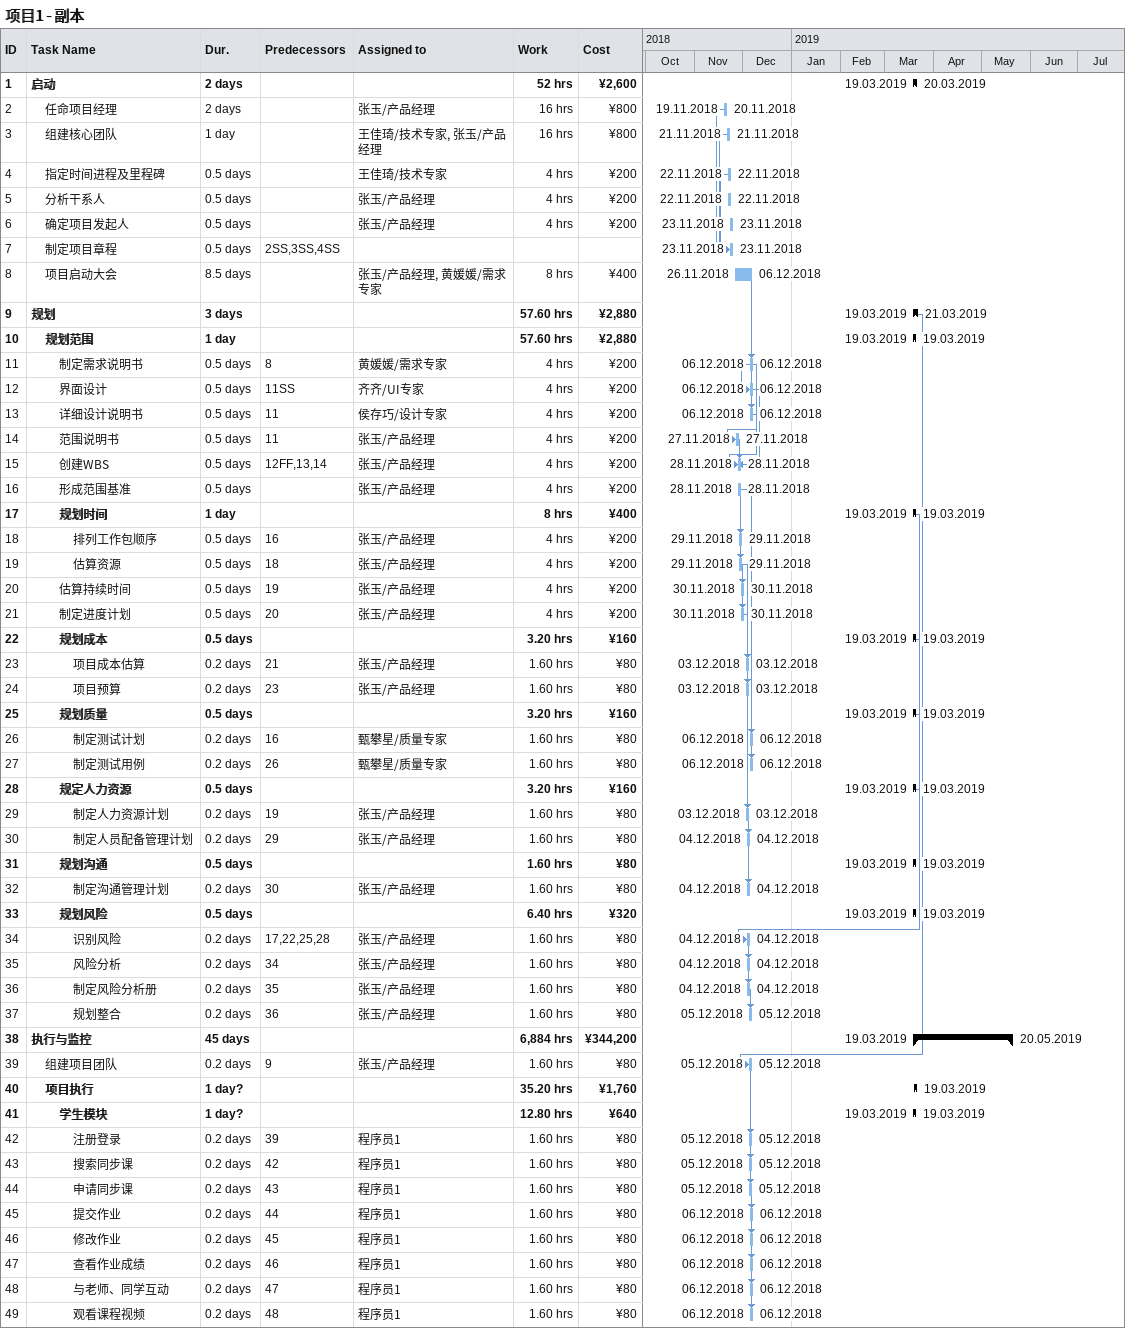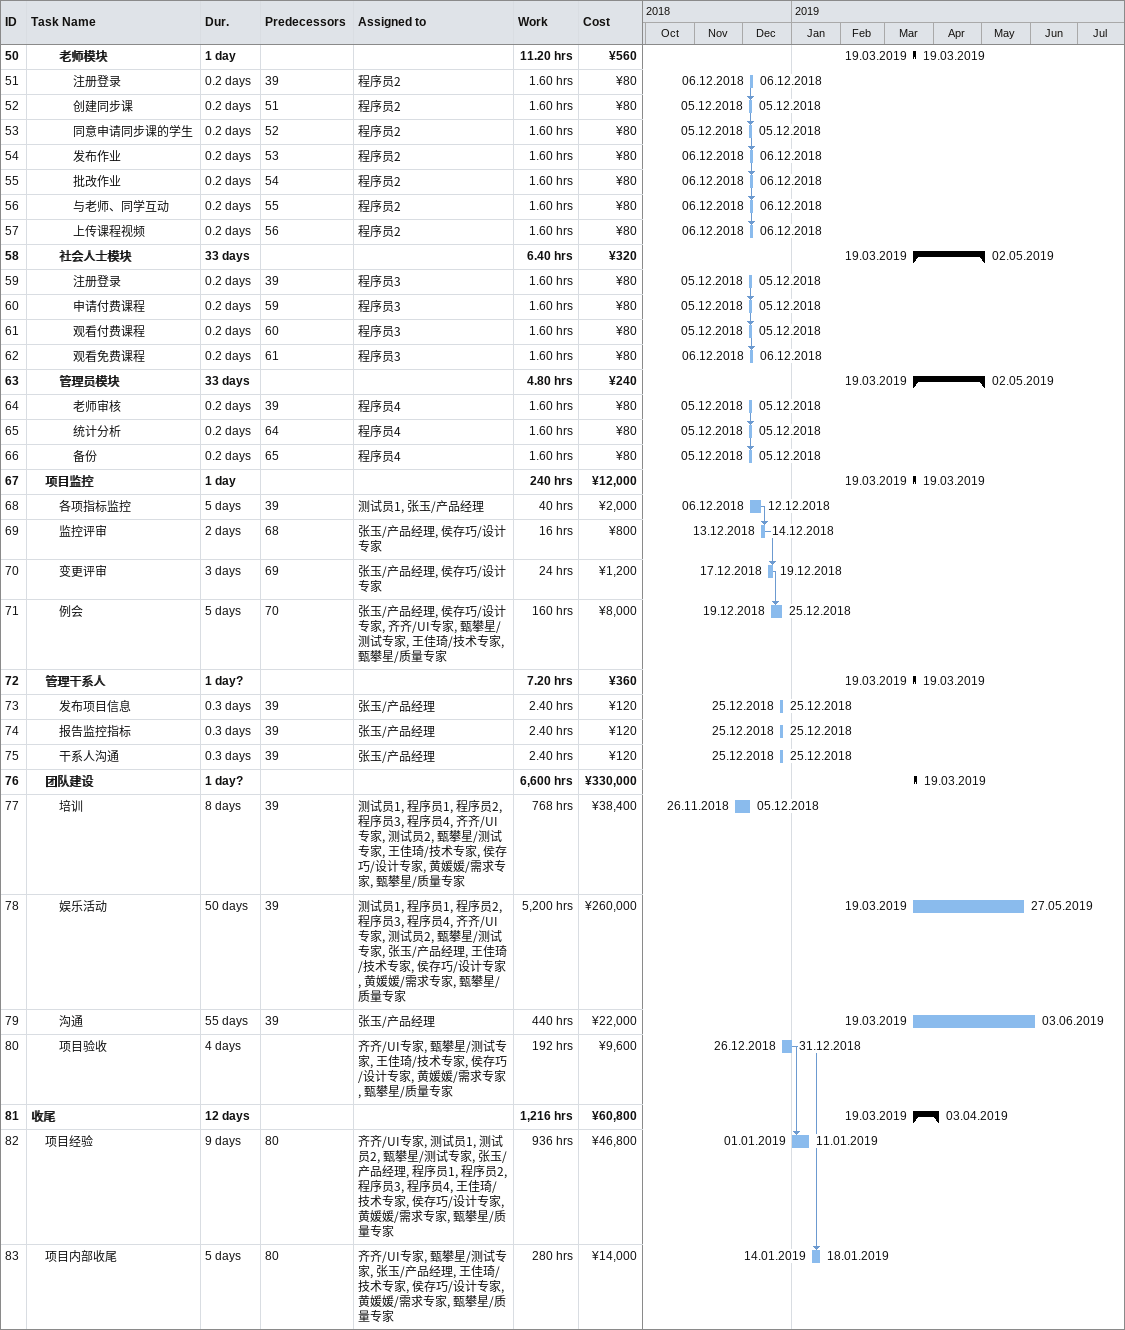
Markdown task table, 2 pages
项目1 - 副本

| ID | Level | Task | Duration | Start | Finish | Predecessors | Resources | Work (h) | Cost (¥) |
|---|---|---|---|---|---|---|---|---|---|
| 1 | 1 | **启动** | 2d | 2019-03-19 | 2019-03-20 |  |  | 52 | 2600 |
| 2 | 2 | 任命项目经理 | 2d | 2018-11-19 | 2018-11-20 |  | 张玉/产品经理 | 16 | 800 |
| 3 | 2 | 组建核心团队 | 1d | 2018-11-21 | 2018-11-21 |  | 王佳琦/技术专家, 张玉/产品经理 | 16 | 800 |
| 4 | 2 | 指定时间进程及里程碑 | 0.5d | 2018-11-22 | 2018-11-22 |  | 王佳琦/技术专家 | 4 | 200 |
| 5 | 2 | 分析干系人 | 0.5d | 2018-11-22 | 2018-11-22 |  | 张玉/产品经理 | 4 | 200 |
| 6 | 2 | 确定项目发起人 | 0.5d | 2018-11-23 | 2018-11-23 |  | 张玉/产品经理 | 4 | 200 |
| 7 | 2 | 制定项目章程 | 0.5d | 2018-11-23 | 2018-11-23 | 2SS, 3SS, 4SS |  |  |  |
| 8 | 2 | 项目启动大会 | 8.5d | 2018-11-26 | 2018-12-06 |  | 张玉/产品经理, 黄媛媛/需求专家 | 8 | 400 |
| 9 | 1 | **规划** | 3d | 2019-03-19 | 2019-03-21 |  |  | 57.60 | 2880 |
| 10 | 2 | **规划范围** | 1d | 2019-03-19 | 2019-03-19 |  |  | 57.60 | 2880 |
| 11 | 3 | 制定需求说明书 | 0.5d | 2018-12-06 | 2018-12-06 | 8 | 黄媛媛/需求专家 | 4 | 200 |
| 12 | 3 | 界面设计 | 0.5d | 2018-12-06 | 2018-12-06 | 11SS | 齐齐/UI专家 | 4 | 200 |
| 13 | 3 | 详细设计说明书 | 0.5d | 2018-12-06 | 2018-12-06 | 11 | 侯存巧/设计专家 | 4 | 200 |
| 14 | 3 | 范围说明书 | 0.5d | 2018-11-27 | 2018-11-27 | 11 | 张玉/产品经理 | 4 | 200 |
| 15 | 3 | 创建WBS | 0.5d | 2018-11-28 | 2018-11-28 | 12FF, 13, 14 | 张玉/产品经理 | 4 | 200 |
| 16 | 3 | 形成范围基准 | 0.5d | 2018-11-28 | 2018-11-28 |  | 张玉/产品经理 | 4 | 200 |
| 17 | 3 | **规划时间** | 1d | 2019-03-19 | 2019-03-19 |  |  | 8 | 400 |
| 18 | 4 | 排列工作包顺序 | 0.5d | 2018-11-29 | 2018-11-29 | 16 | 张玉/产品经理 | 4 | 200 |
| 19 | 4 | 估算资源 | 0.5d | 2018-11-29 | 2018-11-29 | 18 | 张玉/产品经理 | 4 | 200 |
| 20 | 3 | 估算持续时间 | 0.5d | 2018-11-30 | 2018-11-30 | 19 | 张玉/产品经理 | 4 | 200 |
| 21 | 3 | 制定进度计划 | 0.5d | 2018-11-30 | 2018-11-30 | 20 | 张玉/产品经理 | 4 | 200 |
| 22 | 3 | **规划成本** | 0.5d | 2019-03-19 | 2019-03-19 |  |  | 3.20 | 160 |
| 23 | 4 | 项目成本估算 | 0.2d | 2018-12-03 | 2018-12-03 | 21 | 张玉/产品经理 | 1.60 | 80 |
| 24 | 4 | 项目预算 | 0.2d | 2018-12-03 | 2018-12-03 | 23 | 张玉/产品经理 | 1.60 | 80 |
| 25 | 3 | **规划质量** | 0.5d | 2019-03-19 | 2019-03-19 |  |  | 3.20 | 160 |
| 26 | 4 | 制定测试计划 | 0.2d | 2018-12-06 | 2018-12-06 | 16 | 甄攀星/质量专家 | 1.60 | 80 |
| 27 | 4 | 制定测试用例 | 0.2d | 2018-12-06 | 2018-12-06 | 26 | 甄攀星/质量专家 | 1.60 | 80 |
| 28 | 3 | **规定人力资源** | 0.5d | 2019-03-19 | 2019-03-19 |  |  | 3.20 | 160 |
| 29 | 4 | 制定人力资源计划 | 0.2d | 2018-12-03 | 2018-12-03 | 19 | 张玉/产品经理 | 1.60 | 80 |
| 30 | 4 | 制定人员配备管理计划 | 0.2d | 2018-12-04 | 2018-12-04 | 29 | 张玉/产品经理 | 1.60 | 80 |
| 31 | 3 | **规划沟通** | 0.5d | 2019-03-19 | 2019-03-19 |  |  | 1.60 | 80 |
| 32 | 4 | 制定沟通管理计划 | 0.2d | 2018-12-04 | 2018-12-04 | 30 | 张玉/产品经理 | 1.60 | 80 |
| 33 | 3 | **规划风险** | 0.5d | 2019-03-19 | 2019-03-19 |  |  | 6.40 | 320 |
| 34 | 4 | 识别风险 | 0.2d | 2018-12-04 | 2018-12-04 | 17, 22, 25, 28 | 张玉/产品经理 | 1.60 | 80 |
| 35 | 4 | 风险分析 | 0.2d | 2018-12-04 | 2018-12-04 | 34 | 张玉/产品经理 | 1.60 | 80 |
| 36 | 4 | 制定风险分析册 | 0.2d | 2018-12-04 | 2018-12-04 | 35 | 张玉/产品经理 | 1.60 | 80 |
| 37 | 4 | 规划整合 | 0.2d | 2018-12-05 | 2018-12-05 | 36 | 张玉/产品经理 | 1.60 | 80 |
| 38 | 1 | **执行与监控** | 45d | 2019-03-19 | 2019-05-20 |  |  | 6884 | 344200 |
| 39 | 2 | 组建项目团队 | 0.2d | 2018-12-05 | 2018-12-05 | 9 | 张玉/产品经理 | 1.60 | 80 |
| 40 | 2 | **项目执行** | 1d? | 2019-03-19 | 2019-03-19 |  |  | 35.20 | 1760 |
| 41 | 3 | **学生模块** | 1d? | 2019-03-19 | 2019-03-19 |  |  | 12.80 | 640 |
| 42 | 4 | 注册登录 | 0.2d | 2018-12-05 | 2018-12-05 | 39 | 程序员1 | 1.60 | 80 |
| 43 | 4 | 搜索同步课 | 0.2d | 2018-12-05 | 2018-12-05 | 42 | 程序员1 | 1.60 | 80 |
| 44 | 4 | 申请同步课 | 0.2d | 2018-12-05 | 2018-12-05 | 43 | 程序员1 | 1.60 | 80 |
| 45 | 4 | 提交作业 | 0.2d | 2018-12-06 | 2018-12-06 | 44 | 程序员1 | 1.60 | 80 |
| 46 | 4 | 修改作业 | 0.2d | 2018-12-06 | 2018-12-06 | 45 | 程序员1 | 1.60 | 80 |
| 47 | 4 | 查看作业成绩 | 0.2d | 2018-12-06 | 2018-12-06 | 46 | 程序员1 | 1.60 | 80 |
| 48 | 4 | 与老师、同学互动 | 0.2d | 2018-12-06 | 2018-12-06 | 47 | 程序员1 | 1.60 | 80 |
| 49 | 4 | 观看课程视频 | 0.2d | 2018-12-06 | 2018-12-06 | 48 | 程序员1 | 1.60 | 80 |
| 50 | 3 | **老师模块** | 1d | 2019-03-19 | 2019-03-19 |  |  | 11.20 | 560 |
| 51 | 4 | 注册登录 | 0.2d | 2018-12-06 | 2018-12-06 | 39 | 程序员2 | 1.60 | 80 |
| 52 | 4 | 创建同步课 | 0.2d | 2018-12-05 | 2018-12-05 | 51 | 程序员2 | 1.60 | 80 |
| 53 | 4 | 同意申请同步课的学生 | 0.2d | 2018-12-05 | 2018-12-05 | 52 | 程序员2 | 1.60 | 80 |
| 54 | 4 | 发布作业 | 0.2d | 2018-12-06 | 2018-12-06 | 53 | 程序员2 | 1.60 | 80 |
| 55 | 4 | 批改作业 | 0.2d | 2018-12-06 | 2018-12-06 | 54 | 程序员2 | 1.60 | 80 |
| 56 | 4 | 与老师、同学互动 | 0.2d | 2018-12-06 | 2018-12-06 | 55 | 程序员2 | 1.60 | 80 |
| 57 | 4 | 上传课程视频 | 0.2d | 2018-12-06 | 2018-12-06 | 56 | 程序员2 | 1.60 | 80 |
| 58 | 3 | **社会人士模块** | 33d | 2019-03-19 | 2019-05-02 |  |  | 6.40 | 320 |
| 59 | 4 | 注册登录 | 0.2d | 2018-12-05 | 2018-12-05 | 39 | 程序员3 | 1.60 | 80 |
| 60 | 4 | 申请付费课程 | 0.2d | 2018-12-05 | 2018-12-05 | 59 | 程序员3 | 1.60 | 80 |
| 61 | 4 | 观看付费课程 | 0.2d | 2018-12-05 | 2018-12-05 | 60 | 程序员3 | 1.60 | 80 |
| 62 | 4 | 观看免费课程 | 0.2d | 2018-12-06 | 2018-12-06 | 61 | 程序员3 | 1.60 | 80 |
| 63 | 3 | **管理员模块** | 33d | 2019-03-19 | 2019-05-02 |  |  | 4.80 | 240 |
| 64 | 4 | 老师审核 | 0.2d | 2018-12-05 | 2018-12-05 | 39 | 程序员4 | 1.60 | 80 |
| 65 | 4 | 统计分析 | 0.2d | 2018-12-05 | 2018-12-05 | 64 | 程序员4 | 1.60 | 80 |
| 66 | 4 | 备份 | 0.2d | 2018-12-05 | 2018-12-05 | 65 | 程序员4 | 1.60 | 80 |
| 67 | 2 | **项目监控** | 1d | 2019-03-19 | 2019-03-19 |  |  | 240 | 12000 |
| 68 | 3 | 各项指标监控 | 5d | 2018-12-06 | 2018-12-12 | 39 | 测试员1, 张玉/产品经理 | 40 | 2000 |
| 69 | 3 | 监控评审 | 2d | 2018-12-13 | 2018-12-14 | 68 | 张玉/产品经理, 侯存巧/设计专家 | 16 | 800 |
| 70 | 3 | 变更评审 | 3d | 2018-12-17 | 2018-12-19 | 69 | 张玉/产品经理, 侯存巧/设计专家 | 24 | 1200 |
| 71 | 3 | 例会 | 5d | 2018-12-19 | 2018-12-25 | 70 | 张玉/产品经理, 侯存巧/设计专家, 齐齐/UI专家, 甄攀星/测试专家, 王佳琦/技术专家, 甄攀星/质量专家 | 160 | 8000 |
| 72 | 2 | **管理干系人** | 1d? | 2019-03-19 | 2019-03-19 |  |  | 7.20 | 360 |
| 73 | 3 | 发布项目信息 | 0.3d | 2018-12-25 | 2018-12-25 | 39 | 张玉/产品经理 | 2.40 | 120 |
| 74 | 3 | 报告监控指标 | 0.3d | 2018-12-25 | 2018-12-25 | 39 | 张玉/产品经理 | 2.40 | 120 |
| 75 | 3 | 干系人沟通 | 0.3d | 2018-12-25 | 2018-12-25 | 39 | 张玉/产品经理 | 2.40 | 120 |
| 76 | 2 | **团队建设** | 1d? | 2019-03-19 | 2019-03-19 |  |  | 6600 | 330000 |
| 77 | 3 | 培训 | 8d | 2018-11-26 | 2018-12-05 | 39 | 测试员1, 程序员1, 程序员2, 程序员3, 程序员4, 齐齐/UI专家, 测试员2, 甄攀星/测试专家, 王佳琦/技术专家, 侯存巧/设计专家, 黄媛媛/需求专家, 甄攀星/质量专家 | 768 | 38400 |
| 78 | 3 | 娱乐活动 | 50d | 2019-03-19 | 2019-05-27 | 39 | 测试员1, 程序员1, 程序员2, 程序员3, 程序员4, 齐齐/UI专家, 测试员2, 甄攀星/测试专家, 张玉/产品经理, 王佳琦/技术专家, 侯存巧/设计专家, 黄媛媛/需求专家, 甄攀星/质量专家 | 5200 | 260000 |
| 79 | 3 | 沟通 | 55d | 2019-03-19 | 2019-06-03 | 39 | 张玉/产品经理 | 440 | 22000 |
| 80 | 3 | 项目验收 | 4d | 2018-12-26 | 2018-12-31 |  | 齐齐/UI专家, 甄攀星/测试专家, 王佳琦/技术专家, 侯存巧/设计专家, 黄媛媛/需求专家, 甄攀星/质量专家 | 192 | 9600 |
| 81 | 1 | **收尾** | 12d | 2019-03-19 | 2019-04-03 |  |  | 1216 | 60800 |
| 82 | 2 | 项目经验 | 9d | 2019-01-01 | 2019-01-11 | 80 | 齐齐/UI专家, 测试员1, 测试员2, 甄攀星/测试专家, 张玉/产品经理, 程序员1, 程序员2, 程序员3, 程序员4, 王佳琦/技术专家, 侯存巧/设计专家, 黄媛媛/需求专家, 甄攀星/质量专家 | 936 | 46800 |
| 83 | 2 | 项目内部收尾 | 5d | 2019-01-14 | 2019-01-18 | 80 | 齐齐/UI专家, 甄攀星/测试专家, 张玉/产品经理, 王佳琦/技术专家, 侯存巧/设计专家, 黄媛媛/需求专家, 甄攀星/质量专家 | 280 | 14000 |
